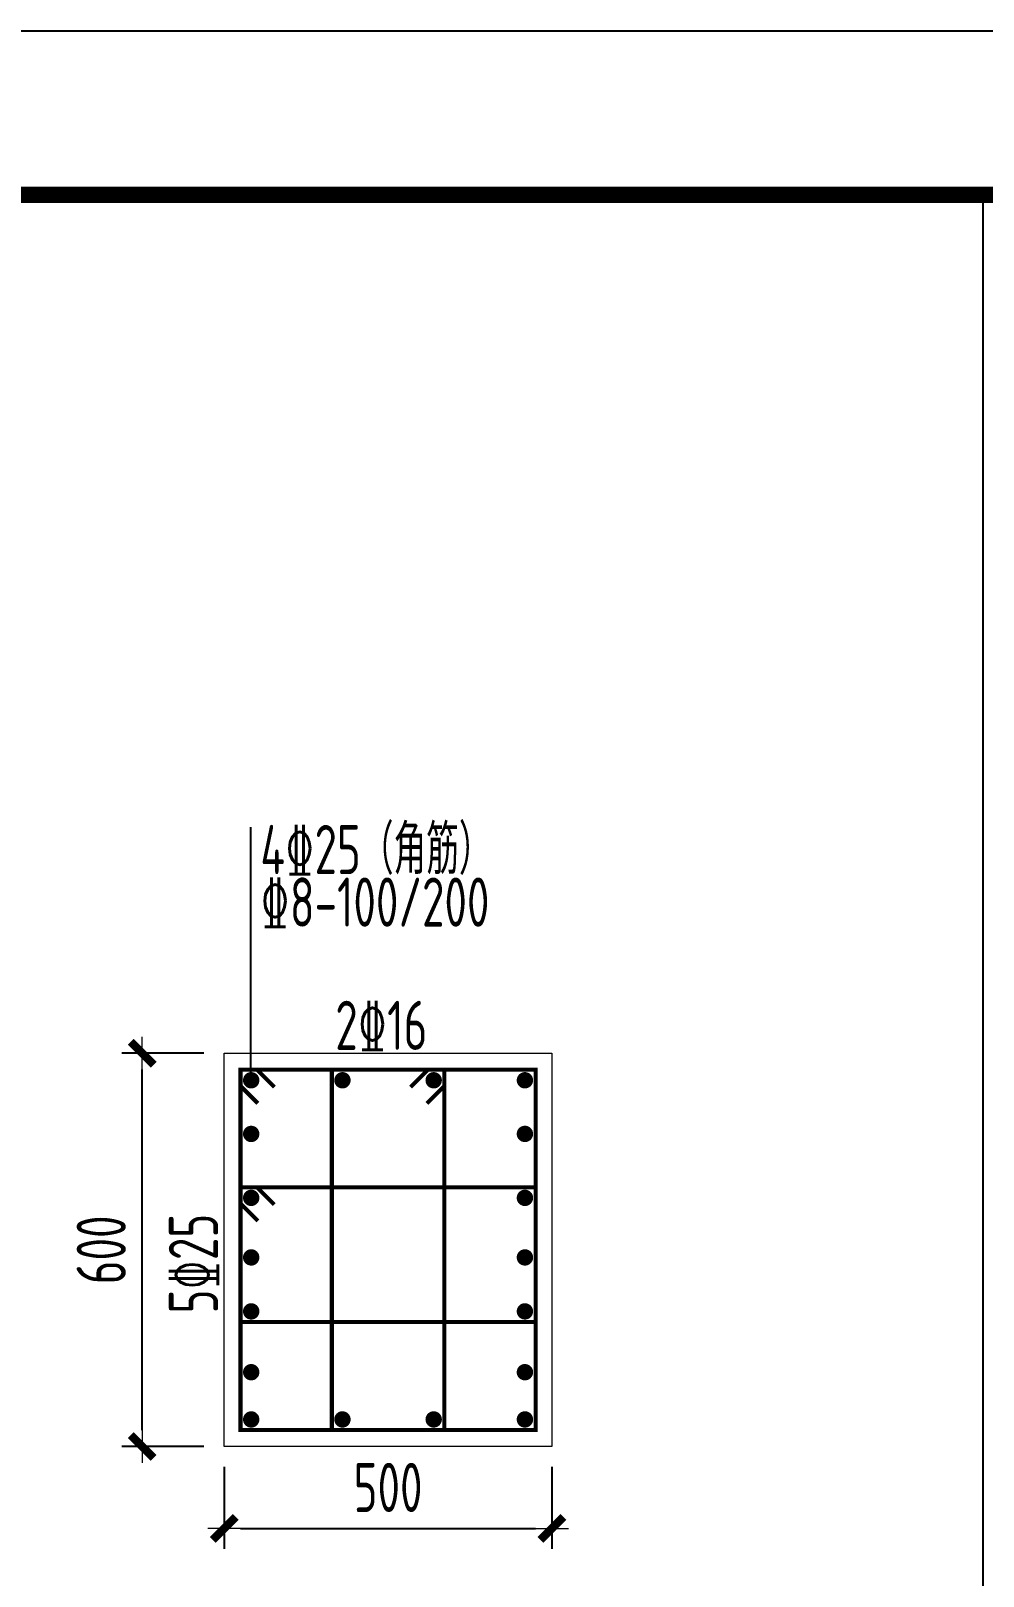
# Model space of a CAD drawing. Extents: x 292423 to 376523, y 106557 to 361882.
# Drawn here: x 362713 to 368523, y 352452 to 361882 of the extents above; entities that cross this region are included whole.
import ezdxf
from ezdxf.enums import TextEntityAlignment as Align

# ---------------------------------------------------------------- set-up
doc = ezdxf.new("R2010")
doc.units = 0
doc.header["$LTSCALE"] = 1000
doc.layers.get('0').update_dxf_attribs({"linetype": 'CONTINUOUS'})
doc.layers.get('Defpoints').update_dxf_attribs({"linetype": 'CONTINUOUS'})
for name, color, linetype in [('1508', 2, 'CONTINUOUS'), ('tk', 7, 'CONTINUOUS'), ('柱', 2, 'CONTINUOUS')]:
    doc.layers.add(name, color=color, linetype=linetype)
for name, color, linetype, lineweight in [('REIN', 6, 'CONTINUOUS', 18), ('Z-柱大样外框', 7, 'ByLayer', 18), ('Z-详图标注', 3, 'CONTINUOUS', 18)]:
    doc.layers.add(name, color=color, linetype=linetype, lineweight=lineweight)
doc.styles.get("Standard").update_dxf_attribs({"font": 'tssdeng.shx', "width": 0.7, "bigfont": 'tssdchn.shx'})
doc.styles.add('TCCAD_Dimension', font='Tssdeng.shx', dxfattribs={"width": 0.7, "bigfont": 'tssdchn.shx'})
doc.dimstyles.new('TCCAD_25_100', dxfattribs={"dimtxt": 300, "dimasz": 100, "dimexe": 125, "dimexo": 125, "dimgap": 100, "dimtad": 1, "dimdec": 0, "dimlfac": 0.25, "dimzin": 0, "dimdsep": 46, "dimtxsty": 'TCCAD_Dimension', "dimblk": '_TCDBK25_100', "dimcen": 0, "dimclrt": 7, "dimadec": 0, "dimazin": 0, "dimtfac": 1, "dimtdec": 0, "dimtix": 1, "dimtmove": 2, "dimatfit": 3, "dimfxl": 1, "dimtolj": 1, "dimtzin": 0, "dimarcsym": 0})

# ---------------------------------------------------------------- blocks, each defined once
blk = doc.blocks.new('A1tk')
at = {"layer": 'tk'}
blk.add_line((76100, 1000), (76100, 58400), dxfattribs=at)
at = {"layer": 'tk', "color": 5}
blk.add_lwpolyline([(0, 0), (0, 59400), (84100, 59400), (84100, 0)], close=True, dxfattribs=at)
at = {"layer": 'tk', "const_width": 100}
blk.add_lwpolyline([(2500, 1000), (83100, 1000), (83100, 58400), (2500, 58400)], close=True, dxfattribs=at)
blk = doc.blocks.new('_TCDBK25_100')
blk.add_line((-1, 0), (1, 0))
at = {"const_width": 0.5}
blk.add_lwpolyline([(-0.7, -0.7), (0.7, 0.7)], dxfattribs=at)
blk = doc.blocks.new('*D870')
at = {"layer": 'Defpoints', "color": 0}
for p in [(363892.2, 353243), (365892.2, 353243), (365892.2, 352743)]:
    blk.add_point(p, dxfattribs=at)
at = {"layer": 'Z-详图标注', "color": 0, "lineweight": -2}
for p, q in [((363892.2, 353118), (363892.2, 352618)), ((365892.2, 353118), (365892.2, 352618)), ((363992.2, 352743), (365792.2, 352743))]:
    blk.add_line(p, q, dxfattribs=at)
at = {"layer": 'Z-详图标注', "color": 0, "lineweight": -2, "xscale": 100, "yscale": 100, "zscale": 100, "rotation": 180}
blk.add_blockref('_TCDBK25_100', (363892.2, 352743), dxfattribs=at)
at = {"layer": 'Z-详图标注', "color": 0, "lineweight": -2, "xscale": 100, "yscale": 100, "zscale": 100}
blk.add_blockref('_TCDBK25_100', (365892.2, 352743), dxfattribs=at)
at = {"layer": 'Z-详图标注', "color": 7, "insert": (364892.2, 352993), "char_height": 300, "attachment_point": 5, "style": 'TCCAD_Dimension'}
blk.add_mtext('\\A1;500', dxfattribs=at)
blk = doc.blocks.new('*D871')
at = {"layer": 'Defpoints', "color": 0}
for p in [(363392.2, 355643), (363892.2, 355643), (363892.2, 353243)]:
    blk.add_point(p, dxfattribs=at)
at = {"layer": 'Z-详图标注', "color": 0, "lineweight": -2}
for p, q in [((363767.2, 355643), (363267.2, 355643)), ((363392.2, 353343), (363392.2, 355543)), ((363767.2, 353243), (363267.2, 353243))]:
    blk.add_line(p, q, dxfattribs=at)
at = {"layer": 'Z-详图标注', "color": 0, "lineweight": -2, "xscale": 100, "yscale": 100, "zscale": 100}
for p, rotation in [((363392.2, 355643), 90), ((363392.2, 353243), 270)]:
    blk.add_blockref('_TCDBK25_100', p, dxfattribs=dict(at, rotation=rotation))
at = {"layer": 'Z-详图标注', "color": 7, "insert": (363142.2, 354443), "char_height": 300, "attachment_point": 5, "rotation": 90, "style": 'TCCAD_Dimension'}
blk.add_mtext('\\A1;600', dxfattribs=at)

msp = doc.modelspace()

# ---------------------------------------------------------------- linework, layer by layer
at = {"layer": 'REIN', "color": 210, "const_width": 25}
msp.add_lwpolyline([(364098.3, 355336.9), (363992.2, 355443), (363992.2, 355543), (365792.2, 355543), (365792.2, 353343), (363992.2, 353343), (363992.2, 355543), (364092.2, 355543), (364198.3, 355436.9)], dxfattribs=at)
at = {"layer": 'REIN', "color": 6, "const_width": 25}
for points in [[(365029.5, 355436.9), (365135.6, 355543), (365235.6, 355543), (365235.6, 353343), (364548.9, 353343), (364548.9, 355543), (365235.6, 355543), (365235.6, 355443), (365129.5, 355336.9)], [(364098.3, 354619.3), (363992.2, 354725.3), (363992.2, 354825.3), (365792.2, 354825.3), (365792.2, 354002.5), (363992.2, 354002.5), (363992.2, 354825.3), (364092.2, 354825.3), (364198.3, 354719.3)]]:
    msp.add_lwpolyline(points, dxfattribs=at)
at = {"layer": 'REIN', "color": 6, "const_width": 50}
for points in [[(364032.2, 355478, 1), (364082.2, 355478, 1)], [(364588.9, 355478, 1), (364638.9, 355478, 1)], [(365145.6, 355478, 1), (365195.6, 355478, 1)], [(365702.2, 355478, 1), (365752.2, 355478, 1)], [(364032.2, 355150.6, 1), (364082.2, 355150.6, 1)], [(365702.2, 355150.6, 1), (365752.2, 355150.6, 1)], [(364032.2, 354760.3, 1), (364082.2, 354760.3, 1)], [(365702.2, 354760.3, 1), (365752.2, 354760.3, 1)], [(364032.2, 354396.8, 1), (364082.2, 354396.8, 1)], [(365702.2, 354396.8, 1), (365752.2, 354396.8, 1)], [(364032.2, 354067.5, 1), (364082.2, 354067.5, 1)], [(365702.2, 354067.5, 1), (365752.2, 354067.5, 1)], [(364032.2, 353696.3, 1), (364082.2, 353696.3, 1)], [(365702.2, 353696.3, 1), (365752.2, 353696.3, 1)], [(364032.2, 353408, 1), (364082.2, 353408, 1)], [(364588.9, 353408, 1), (364638.9, 353408, 1)], [(365145.6, 353408, 1), (365195.6, 353408, 1)], [(365702.2, 353408, 1), (365752.2, 353408, 1)]]:
    msp.add_lwpolyline(points, format="xyb", close=True, dxfattribs=at)
at = {"layer": 'Z-柱大样外框'}
msp.add_lwpolyline([(365892.2, 355643), (365892.2, 353243), (363892.2, 353243), (363892.2, 355643)], close=True, dxfattribs=at)
at = {"layer": '柱'}
msp.add_line((364053, 357022.3), (364053, 355478), dxfattribs=at)

# ---------------------------------------------------------------- block references
at = {"layer": '1508'}
msp.add_blockref('A1tk', (292422.6, 302482.4), dxfattribs=at)

# ---------------------------------------------------------------- texts
at = {"layer": '柱', "width": 0.7}
for s, p in [('4%%13225（角筋）', (364113, 357036.3)), ('%%1328-100/200', (364113, 356715.4))]:
    msp.add_text(s, height=300, dxfattribs=at).set_placement(p, align=Align.TOP_LEFT)
msp.add_text('2%%13216', height=300, dxfattribs=at).set_placement((364570.2, 355663.2))
msp.add_text('5%%13225', height=300, rotation=90, dxfattribs=at).set_placement((363854.6, 354054.9))

# ---------------------------------------------------------------- dimensions: what is measured, and where the dimension line sits
at = {"layer": 'Z-详图标注'}
dim = msp.add_linear_dim(base=(363392.2, 355643), p1=(363892.2, 353243), p2=(363892.2, 355643), angle=90, dimstyle='TCCAD_25_100', dxfattribs=at)
dim.commit()
dim.dimension.update_dxf_attribs({"geometry": '*D871', "text_midpoint": (363142.2, 354443)})
dim = msp.add_linear_dim(base=(365892.2, 352743), p1=(363892.2, 353243), p2=(365892.2, 353243), dimstyle='TCCAD_25_100', dxfattribs=at)
dim.commit()
dim.dimension.update_dxf_attribs({"geometry": '*D870', "text_midpoint": (364892.2, 352993)})

doc.saveas('drawing.dxf')
